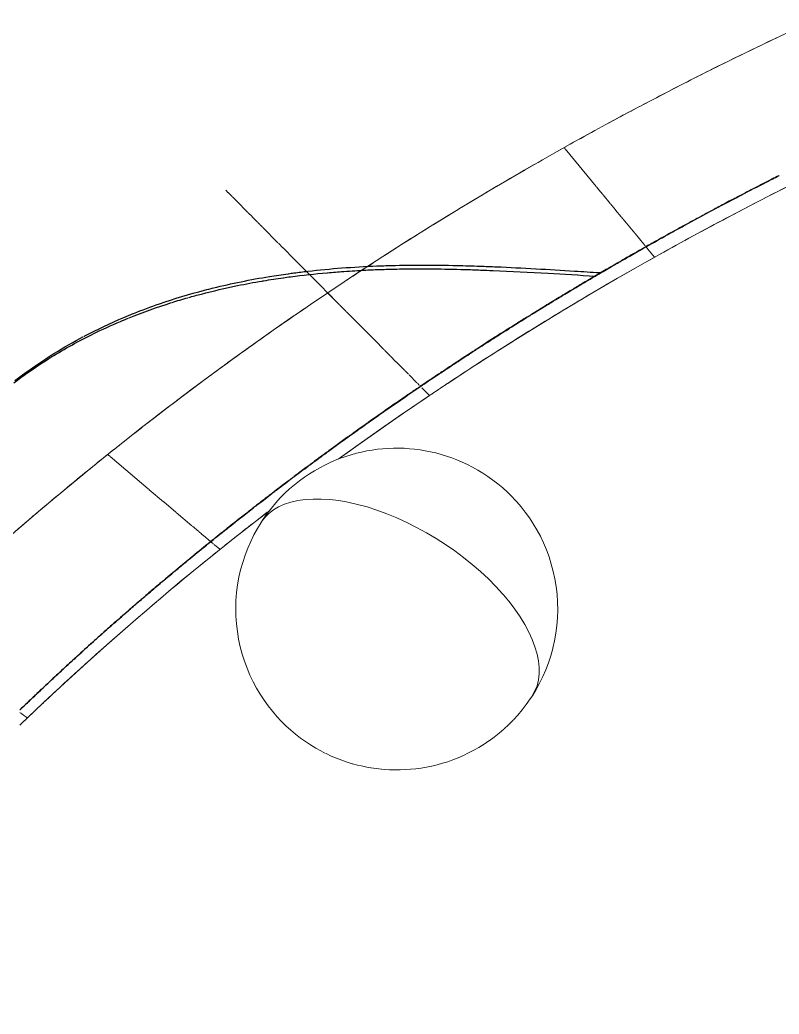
# Model space of a CAD drawing. Header units: millimetres. Extents: x -35445 to 232012, y -57203 to 42724.
# Drawn here: x 145956 to 156900, y 19925 to 34266 of the extents above; entities that cross this region are included whole.
import ezdxf

# ---------------------------------------------------------------- set-up
doc = ezdxf.new("R2010")
doc.units = ezdxf.units.MM

msp = doc.modelspace()

# ---------------------------------------------------------------- linework, layer by layer
at = {"color": 50, "lineweight": 9}
for p, q in [((156093, 33633), (156042, 33608)), ((154078, 32578), (153835, 32443)), ((153823, 32437), (153660, 32345)), ((153814, 32406), (153800, 32424)), ((153832, 32442), (153826, 32438)), ((154261, 31864), (153816, 32404)), ((152823, 31861), (152650, 31759)), ((154302, 31816), (154266, 31859)), ((148955, 31778), (148925, 31809)), ((149015, 31718), (148960, 31774)), ((149072, 31661), (149019, 31714)), ((154359, 31746), (154304, 31813)), ((154464, 31619), (154364, 31741)), ((149244, 31487), (149073, 31660)), ((154540, 31528), (154468, 31614)), ((149303, 31428), (149247, 31485)), ((149380, 31350), (149306, 31425)), ((154626, 31423), (154544, 31523)), ((154650, 31394), (154627, 31422)), ((149414, 31316), (149386, 31344)), ((149453, 31277), (149418, 31312)), ((149675, 31052), (149457, 31273)), ((151908, 31308), (151595, 31112)), ((154819, 31190), (154653, 31391)), ((154952, 31029), (154824, 31184)), ((149748, 30979), (149682, 31045)), ((154970, 31006), (154955, 31025)), ((154997, 30975), (154978, 30997)), ((149910, 30815), (149751, 30976)), ((151160, 30834), (150824, 30615)), ((155008, 30960), (155000, 30971)), ((150105, 30619), (149911, 30814)), ((150154, 30569), (150105, 30619)), ((150533, 30187), (150154, 30569)), ((150633, 30489), (150393, 30329)), ((150630, 30487), (150620, 30481)), ((150393, 30329), (150145, 30161)), ((150393, 30329), (150533, 30187)), ((150533, 30187), (150393, 30329)), ((150533, 30187), (150564, 30156)), ((150564, 30156), (150533, 30187)), ((150564, 30156), (150533, 30187)), ((150567, 30153), (150661, 30058)), ((150661, 30058), (150567, 30153)), ((150661, 30058), (150567, 30153)), ((149911, 30000), (149609, 29790)), ((149922, 30008), (149905, 29996)), ((149932, 30015), (149926, 30010)), ((150664, 30055), (150711, 30007)), ((150711, 30007), (150664, 30055)), ((150711, 30007), (150664, 30055)), ((150712, 30006), (150836, 29881)), ((150836, 29881), (150712, 30006)), ((150836, 29881), (150712, 30006)), ((150837, 29880), (150960, 29757)), ((150960, 29757), (150837, 29880)), ((150960, 29757), (150837, 29880)), ((150962, 29755), (151138, 29577)), ((151138, 29577), (150962, 29755)), ((151138, 29577), (150962, 29755)), ((151142, 29573), (151203, 29512)), ((151203, 29512), (151142, 29573)), ((151203, 29512), (151142, 29573)), ((151205, 29510), (151214, 29500)), ((151214, 29500), (151205, 29510)), ((151214, 29500), (151205, 29510)), ((151216, 29498), (151293, 29421)), ((151293, 29421), (151216, 29498)), ((151293, 29421), (151216, 29498)), ((151297, 29417), (151377, 29336)), ((151377, 29336), (151297, 29417)), ((151377, 29336), (151297, 29417)), ((151381, 29332), (151504, 29208)), ((151504, 29208), (151381, 29332)), ((151504, 29208), (151381, 29332)), ((151509, 29203), (151557, 29154)), ((151557, 29154), (151509, 29203)), ((151557, 29154), (151509, 29203)), ((151567, 29145), (151679, 29032)), ((151679, 29032), (151567, 29145)), ((151679, 29032), (151567, 29145)), ((148573, 29041), (148519, 29001)), ((151686, 29024), (151712, 28998)), ((151712, 28998), (151686, 29024)), ((151712, 28998), (151686, 29024)), ((151720, 28990), (151729, 28981)), ((151729, 28981), (151720, 28990)), ((151729, 28981), (151720, 28990)), ((148215, 28773), (148205, 28765)), ((148216, 28773), (148209, 28768)), ((147916, 28544), (147844, 28488)), ((147251, 27971), (147221, 27997)), ((147805, 27503), (147257, 27966)), ((146959, 27785), (146892, 27730)), ((147818, 27492), (147805, 27502)), ((148027, 27314), (147821, 27489)), ((148204, 27165), (148030, 27312)), ((148437, 26968), (148207, 27162)), ((148535, 26885), (148443, 26963)), ((148575, 26851), (148539, 26882)), ((148594, 26835), (148576, 26850)), ((148708, 26739), (148597, 26833)), ((148720, 26728), (148714, 26733)), ((148729, 26721), (148723, 26726)), ((148744, 26708), (148735, 26716)), ((148756, 26698), (148748, 26705)), ((145964, 24270), (145957, 24275)), ((146024, 24227), (145969, 24267)), ((146044, 24213), (146029, 24224))]:
    msp.add_line(p, q, dxfattribs=at)
at = {"color": 254, "lineweight": 9}
for p, q in [((155985, 31325), (156151, 31413)), ((155105, 30843), (155008, 30960)), ((151861, 28848), (152121, 29021)), ((151750, 28960), (151861, 28848)), ((151861, 28848), (151750, 28960)), ((151861, 28848), (151750, 28960)), ((150545, 27928), (150744, 28072)), ((153356, 26998), (153352, 27005)), ((148837, 26630), (148762, 26693)), ((153640, 25204), (153663, 25309)), ((153610, 25095), (153639, 25201)), ((146302, 24423), (146597, 24698)), ((145959, 24097), (146185, 24312)), ((153072, 24170), (153133, 24237)), ((146065, 24198), (146044, 24213)), ((152938, 24041), (153001, 24099)), ((153001, 24099), (153068, 24166)), ((152863, 23976), (152933, 24035)), ((152647, 23818), (152716, 23865)), ((150295, 23721), (150364, 23686)), ((150672, 23561), (150748, 23537)), ((150753, 23536), (150825, 23517)), ((150825, 23517), (150874, 23505)), ((150878, 23504), (150901, 23499)), ((151818, 23487), (151892, 23503))]:
    msp.add_line(p, q, dxfattribs=at)
at = {"color": 50, "lineweight": 9}
for points in [[(157130, 34134, 0), (157119, 34128, 0), (156677, 33918, 0), (156237, 33705, 0), (156093, 33634, 0)], [(156038, 33606, 0), (155800, 33487, 0), (155366, 33266, 0), (155331, 33248, 0)], [(155325, 33245, 0), (154935, 33041, 0), (154891, 33018, 0)], [(154890, 33017, 0), (154507, 32813, 0), (154084, 32582, 0)], [(153659, 32344, 0), (153240, 32105, 0), (152825, 31863, 0)], [(152648, 31758, 0), (152410, 31615, 0), (152292, 31543, 0)], [(152290, 31542, 0), (152000, 31365, 0), (151913, 31311, 0)], [(151594, 31111, 0), (151190, 30854, 0), (151165, 30837, 0)], [(150824, 30615, 0), (150790, 30593, 0), (150637, 30492, 0)], [(150145, 30161, 0), (149999, 30061, 0), (149920, 30007, 0)], [(149607, 29788, 0), (149223, 29516, 0), (148955, 29322, 0)], [(148954, 29321, 0), (148839, 29238, 0), (148512, 28996, 0)], [(148508, 28993, 0), (148460, 28957, 0), (148221, 28777, 0)], [(148203, 28763, 0), (148084, 28673, 0), (147918, 28545, 0)], [(147838, 28483, 0), (147711, 28385, 0), (147343, 28094, 0), (147313, 28070, 0)], [(147311, 28069, 0), (146978, 27801, 0), (146960, 27786, 0)], [(146891, 27730, 0), (146617, 27504, 0), (146429, 27347, 0)], [(146425, 27343, 0), (146259, 27204, 0), (145906, 26900, 0)]]:
    msp.add_polyline3d(points, dxfattribs=at)
at = {"color": 254, "lineweight": 9}
for points in [[(156155, 31415, 0), (156187, 31432, 0), (156597, 31646, 0), (157011, 31856, 0), (157427, 32063, 0), (157479, 32089, 0)], [(154092, 30259, 0), (154176, 30308, 0), (154572, 30540, 0), (154971, 30768, 0), (155374, 30993, 0), (155779, 31214, 0), (155985, 31324, 0)], [(152620, 29348, 0), (153004, 29593, 0), (153392, 29835, 0), (153782, 30073, 0), (154091, 30258, 0)], [(152123, 29023, 0), (152239, 29100, 0), (152617, 29346, 0)], [(151280, 28451, 0), (151486, 28593, 0), (151861, 28848, 0)], [(150746, 28074, 0), (151114, 28335, 0), (151278, 28450, 0)], [(153242, 27164, 0), (153181, 27242, 0), (153118, 27316, 0), (153086, 27350, 0)], [(149009, 26762, 0), (149307, 26997, 0), (149558, 27191, 0)], [(153351, 27007, 0), (153301, 27083, 0), (153242, 27164, 0)], [(153504, 26721, 0), (153459, 26817, 0), (153409, 26909, 0), (153356, 26998, 0)], [(146599, 24700, 0), (146925, 24997, 0), (147254, 25292, 0), (147587, 25583, 0), (147924, 25872, 0), (148264, 26158, 0), (148608, 26440, 0), (148956, 26720, 0), (149006, 26760, 0)], [(153617, 26417, 0), (153584, 26521, 0), (153546, 26623, 0), (153504, 26721, 0)], [(153686, 26091, 0), (153668, 26202, 0), (153645, 26310, 0), (153617, 26417, 0)], [(153697, 25530, 0), (153706, 25643, 0), (153709, 25755, 0), (153707, 25868, 0), (153699, 25980, 0), (153686, 26091, 0)], [(153167, 25654, 0), (153091, 25765, 0), (153007, 25876, 0), (152966, 25926, 0)], [(153411, 25119, 0), (153381, 25222, 0), (153342, 25327, 0), (153293, 25435, 0), (153234, 25544, 0), (153167, 25654, 0)], [(153663, 25309, 0), (153683, 25419, 0), (153697, 25530, 0)], [(153342, 24514, 0), (153381, 24586, 0), (153411, 24662, 0), (153431, 24745, 0), (153441, 24832, 0), (153441, 24924, 0), (153431, 25020, 0), (153411, 25119, 0)], [(153344, 24518, 0), (153398, 24606, 0), (153448, 24698, 0), (153494, 24793, 0), (153537, 24891, 0), (153575, 24992, 0), (153610, 25095, 0)], [(146189, 24317, 0), (146277, 24400, 0), (146299, 24420, 0)], [(153133, 24237, 0), (153195, 24312, 0), (153256, 24390, 0)], [(153256, 24390, 0), (153314, 24472, 0), (153344, 24518, 0)], [(152720, 23867, 0), (152792, 23920, 0), (152863, 23976, 0)], [(150018, 23896, 0), (150074, 23855, 0), (150147, 23807, 0)], [(150147, 23807, 0), (150221, 23762, 0), (150295, 23721, 0)], [(152500, 23730, 0), (152574, 23773, 0), (152647, 23818, 0)], [(150370, 23683, 0), (150445, 23648, 0), (150521, 23616, 0)], [(152350, 23656, 0), (152425, 23692, 0), (152500, 23730, 0)], [(150521, 23616, 0), (150596, 23587, 0), (150672, 23561, 0)], [(151894, 23503, 0), (151971, 23521, 0), (152047, 23543, 0), (152123, 23566, 0)], [(152123, 23566, 0), (152199, 23593, 0), (152274, 23623, 0), (152350, 23656, 0)], [(150901, 23499, 0), (150977, 23484, 0), (151054, 23472, 0), (151130, 23462, 0), (151206, 23454, 0)], [(151206, 23454, 0), (151283, 23450, 0), (151359, 23447, 0)], [(151359, 23447, 0), (151436, 23448, 0), (151512, 23451, 0), (151589, 23456, 0), (151665, 23464, 0)], [(151665, 23464, 0), (151742, 23474, 0), (151818, 23487, 0)]]:
    msp.add_polyline3d(points, dxfattribs=at)
at = {"color": 30, "lineweight": 9}
for points in [[(151265, 28085, 0), (151188, 28080, 0), (151112, 28072, 0), (151036, 28061, 0), (150959, 28048, 0), (150883, 28033, 0), (150807, 28014, 0), (150730, 27993, 0), (150654, 27969, 0), (150579, 27942, 0), (150503, 27913, 0), (150427, 27880, 0), (150352, 27844, 0), (150278, 27805, 0), (150204, 27763, 0), (150130, 27717, 0), (150057, 27668, 0), (149985, 27616, 0), (149914, 27560, 0), (149845, 27500, 0), (149776, 27437, 0), (149710, 27370, 0), (149645, 27299, 0), (149582, 27224, 0), (149521, 27145, 0), (149463, 27063, 0), (149433, 27017, 0)], [(153086, 27350, 0), (153052, 27386, 0), (152985, 27452, 0), (152916, 27514, 0), (152846, 27573, 0), (152775, 27629, 0), (152703, 27680, 0), (152630, 27728, 0), (152556, 27773, 0), (152482, 27815, 0), (152407, 27853, 0), (152332, 27888, 0), (152257, 27920, 0), (152181, 27949, 0), (152105, 27975, 0), (152029, 27998, 0), (151953, 28019, 0), (151876, 28036, 0), (151800, 28052, 0), (151724, 28064, 0), (151647, 28074, 0), (151571, 28081, 0), (151494, 28086, 0), (151418, 28088, 0), (151341, 28088, 0), (151265, 28085, 0)], [(149436, 27021, 0), (149485, 27086, 0), (149543, 27145, 0), (149610, 27197, 0), (149686, 27242, 0), (149770, 27279, 0), (149863, 27310, 0), (149962, 27333, 0), (150069, 27348, 0), (150182, 27355, 0), (150300, 27355, 0), (150425, 27347, 0), (150553, 27332, 0), (150686, 27308, 0), (150823, 27278, 0), (150962, 27240, 0), (151103, 27194, 0), (151245, 27142, 0), (151389, 27083, 0)], [(149433, 27017, 0), (149380, 26929, 0), (149330, 26838, 0), (149283, 26743, 0), (149240, 26645, 0), (149202, 26544, 0), (149168, 26440, 0), (149138, 26334, 0), (149114, 26226, 0), (149094, 26116, 0), (149080, 26005, 0), (149071, 25893, 0), (149068, 25780, 0), (149070, 25668, 0), (149078, 25556, 0), (149091, 25444, 0), (149109, 25334, 0), (149132, 25225, 0), (149161, 25119, 0), (149194, 25015, 0), (149231, 24913, 0), (149273, 24814, 0), (149319, 24719, 0), (149368, 24627, 0), (149421, 24538, 0), (149477, 24453, 0), (149535, 24371, 0), (149596, 24294, 0), (149660, 24220, 0), (149725, 24150, 0), (149792, 24084, 0), (149861, 24021, 0), (149931, 23962, 0), (150002, 23907, 0), (150018, 23896, 0)], [(152965, 25928, 0), (152915, 25986, 0), (152815, 26095, 0), (152709, 26203, 0), (152596, 26309, 0), (152477, 26411, 0), (152353, 26511, 0), (152224, 26607, 0), (152091, 26699, 0), (151955, 26787, 0), (151816, 26869, 0), (151674, 26946, 0), (151532, 27018, 0), (151389, 27083, 0)]]:
    msp.add_polyline3d(points, dxfattribs=at)
at = {"color": 50, "lineweight": 9}
for start_param, end_param in [(2.081127, 2.112616), (2.112689, 2.121132), (2.121268, 2.130917), (2.131059, 2.140365), (2.140477, 2.147105), (2.147216, 2.167524), (2.167803, 2.194266), (2.194268, 2.224229), (2.224298, 2.244029), (2.244029, 2.249345), (2.249778, 2.262087), (2.262087, 2.267782), (2.268658, 2.294263), (2.294278, 2.296905), (2.296953, 2.30488), (2.306386, 2.314786), (2.315038, 2.324881), (2.324966, 2.331986), (2.332099, 2.340272), (2.340359, 2.357856), (2.357933, 2.371156), (2.371176, 2.374384), (2.374526, 2.38656)]:
    msp.add_ellipse((181219, -765), major_axis=(48731, 0), ratio=0.823831, start_param=start_param, end_param=end_param, dxfattribs=at)
at = {"color": 254, "lineweight": 9}
for start_param, end_param in [(2.107807, 2.141387), (2.141434, 2.166537), (2.166537, 2.195051), (2.19512, 2.211099), (2.211137, 2.227943), (2.227986, 2.248501), (2.248565, 2.25566), (2.25566, 2.292422), (2.322611, 2.328355), (2.328393, 2.337965), (2.338102, 2.344784), (2.344784, 2.422547), (2.422615, 2.426139), (2.426238, 2.43379)]:
    msp.add_ellipse((181219, -765), major_axis=(46411, 0), ratio=0.823831, start_param=start_param, end_param=end_param, dxfattribs=at)
at = {"color": 252, "lineweight": 9}
msp.add_ellipse((181219, -765), major_axis=(48731, 0), ratio=0.823831, start_param=2.582873, end_param=4.642749, dxfattribs=at)
at = {"color": 10, "lineweight": 25}
for points, knots in [([(156899, 32019), (156898, 32019), (156865, 32002), (156832, 31985), (156800, 31969)], [0.758879618, 0.758879618, 0.758879618, 0.758879618, 0.7589041096, 0.7596333554, 0.7596333554, 0.7596333554, 0.7596333554]), ([(156291, 31706), (156311, 31717), (156452, 31790), (156621, 31878), (156770, 31954), (156798, 31969)], [0.177618228, 0.177618228, 0.177618228, 0.177618228, 0.178082192, 0.180821918, 0.181459739, 0.181459739, 0.181459739, 0.181459739]), ([(156761, 31949), (156686, 31911), (156584, 31859), (156482, 31806), (156454, 31791)], [0.759930545, 0.759930545, 0.759930545, 0.759930545, 0.761643836, 0.762285041, 0.762285041, 0.762285041, 0.762285041]), ([(155621, 31348), (155627, 31351), (155750, 31418), (155972, 31538), (156191, 31654), (156290, 31706)], [0.172477758, 0.172477758, 0.172477758, 0.172477758, 0.17260274, 0.175342466, 0.177612369, 0.177612369, 0.177612369, 0.177612369]), ([(156290, 31705), (156254, 31687), (156152, 31633), (156050, 31579), (155984, 31543)], [0.763553733, 0.763553733, 0.763553733, 0.763553733, 0.764383562, 0.765926983, 0.765926983, 0.765926983, 0.765926983]), ([(155982, 31543), (155932, 31516), (155808, 31449), (155685, 31383), (155613, 31343)], [0.765935963, 0.765935963, 0.765935963, 0.765935963, 0.767123288, 0.768825392, 0.768825392, 0.768825392, 0.768825392]), ([(155612, 31343), (155568, 31319), (155417, 31236), (155266, 31153), (155160, 31093)], [0.768832015, 0.768832015, 0.768832015, 0.768832015, 0.769863014, 0.772407256, 0.772407256, 0.772407256, 0.772407256]), ([(155159, 31093), (155201, 31116), (155252, 31145), (155303, 31173), (155312, 31178)], [0.168875872, 0.168875872, 0.168875872, 0.168875872, 0.169863014, 0.17007022, 0.17007022, 0.17007022, 0.17007022]), ([(155041, 31027), (154958, 30980), (154856, 30922), (154755, 30865), (154737, 30854)], [0.773348126, 0.773348126, 0.773348126, 0.773348126, 0.775342466, 0.775788782, 0.775788782, 0.775788782, 0.775788782]), ([(154737, 30854), (154803, 30892), (154892, 30942), (154981, 30993), (155004, 31006)], [0.165549493, 0.165549493, 0.165549493, 0.165549493, 0.167123288, 0.167658334, 0.167658334, 0.167658334, 0.167658334]), ([(155159, 31093), (155151, 31088), (155115, 31068), (155079, 31048), (155051, 31032)], [0.7724128085, 0.7724128085, 0.7724128085, 0.7724128085, 0.7726027397, 0.7732749394, 0.7732749394, 0.7732749394, 0.7732749394]), ([(154508, 30722), (154535, 30738), (154611, 30782), (154686, 30825), (154735, 30853)], [0.163732476, 0.163732476, 0.163732476, 0.163732476, 0.164383562, 0.165535409, 0.165535409, 0.165535409, 0.165535409]), ([(154462, 30695), (154459, 30694), (154441, 30683), (154422, 30672), (154407, 30664)], [0.7780070743, 0.7780070743, 0.7780070743, 0.7780070743, 0.7780821918, 0.7784527694, 0.7784527694, 0.7784527694, 0.7784527694]), ([(149754, 30547), (149789, 30552), (149996, 30580), (150208, 30603), (150387, 30619)], [0.93243281, 0.93243281, 0.93243281, 0.93243281, 0.93421155, 0.94291657, 0.94291657, 0.94291657, 0.94291657]), ([(149827, 30605), (149854, 30609), (149881, 30613), (149907, 30616), (149907, 30616)], [0.932491116, 0.932491116, 0.932491116, 0.932491116, 0.933832248, 0.933834307, 0.933834307, 0.933834307, 0.933834307]), ([(153370, 30041), (153437, 30082), (153531, 30140), (153627, 30199), (153654, 30215)], [1.154492135, 1.154492135, 1.154492135, 1.154492135, 1.156164384, 1.156806567, 1.156806567, 1.156806567, 1.156806567]), ([(153654, 30215), (153587, 30174), (153519, 30132), (153450, 30090), (153448, 30089)], [0.784641682, 0.784641682, 0.784641682, 0.784641682, 0.78630137, 0.786360583, 0.786360583, 0.786360583, 0.786360583]), ([(152067, 29205), (152135, 29250), (152277, 29345), (152421, 29438), (152495, 29487)], [1.143431309, 1.143431309, 1.143431309, 1.143431309, 1.145205479, 1.147128082, 1.147128082, 1.147128082, 1.147128082]), ([(152495, 29487), (152494, 29486), (152386, 29416), (152243, 29322), (152103, 29229), (152067, 29205)], [0.794471662, 0.794471662, 0.794471662, 0.794471662, 0.794520548, 0.797260274, 0.798219328, 0.798219328, 0.798219328, 0.798219328]), ([(151867, 29072), (151897, 29092), (151935, 29118), (151974, 29144), (151984, 29150)], [1.141686171, 1.141686171, 1.141686171, 1.141686171, 1.142465753, 1.142706202, 1.142706202, 1.142706202, 1.142706202]), ([(150513, 28124), (150467, 28091), (150345, 28002), (150224, 27913), (150149, 27857)], [0.812409435, 0.812409435, 0.812409435, 0.812409435, 0.81369863, 0.815887279, 0.815887279, 0.815887279, 0.815887279]), ([(150262, 27941), (150322, 27985), (150407, 28047), (150492, 28110), (150517, 28128)], [1.127074284, 1.127074284, 1.127074284, 1.127074284, 1.128767123, 1.129474255, 1.129474255, 1.129474255, 1.129474255]), ([(150149, 27857), (150150, 27858), (150188, 27886), (150225, 27914), (150262, 27941)], [1.125995803, 1.125995803, 1.125995803, 1.125995803, 1.126027397, 1.127066717, 1.127066717, 1.127066717, 1.127066717])]:
    msp.add_open_spline(points, degree=3, knots=knots, dxfattribs=at)
for points in [[(156800, 31969), (156833, 31986), (156866, 32003), (156899, 32019)], [(156798, 31968), (156787, 31962), (156775, 31956), (156763, 31950)], [(156449, 31789), (156397, 31761), (156345, 31734), (156293, 31707)], [(155466, 31263), (155515, 31290), (155563, 31316), (155612, 31343)], [(155613, 31343), (155615, 31345), (155617, 31346), (155619, 31347)], [(155313, 31178), (155363, 31207), (155414, 31235), (155466, 31263)], [(155004, 31006), (155016, 31013), (155028, 31019), (155040, 31026)], [(155047, 31030), (155084, 31051), (155121, 31071), (155158, 31092)], [(154735, 30853), (154659, 30810), (154584, 30766), (154508, 30722)], [(150109, 30641), (150431, 30678), (150762, 30703), (151102, 30717)], [(154362, 30637), (154395, 30656), (154428, 30676), (154462, 30695)], [(154462, 30696), (154476, 30703), (154489, 30711), (154502, 30719)], [(154502, 30719), (154490, 30712), (154478, 30705), (154466, 30698)], [(148746, 30400), (149008, 30464), (149278, 30519), (149555, 30565)], [(149557, 30565), (149645, 30579), (149733, 30592), (149823, 30605)], [(149908, 30616), (149974, 30625), (150040, 30633), (150106, 30641)], [(150389, 30619), (150467, 30626), (150545, 30633), (150624, 30638)], [(150628, 30638), (150732, 30646), (150837, 30652), (150943, 30657)], [(150945, 30657), (150980, 30659), (151015, 30661), (151051, 30662)], [(149448, 30499), (149453, 30500), (149459, 30501), (149464, 30502)], [(149470, 30503), (149563, 30519), (149657, 30533), (149752, 30546)], [(153443, 30086), (153421, 30072), (153399, 30059), (153377, 30045)], [(152041, 29188), (151998, 29160), (151955, 29131), (151912, 29102)], [(151985, 29151), (152010, 29168), (152036, 29185), (152062, 29202)], [(152062, 29202), (152055, 29198), (152049, 29193), (152042, 29189)], [(151906, 29098), (151893, 29089), (151880, 29081), (151868, 29072)], [(150113, 27830), (150124, 27839), (150136, 27847), (150147, 27856)], [(150147, 27856), (150136, 27847), (150124, 27839), (150113, 27830)]]:
    msp.add_open_spline(points, degree=3, dxfattribs=at)
at = {"color": 255, "lineweight": 25}
for points in [[(155040, 31026), (155042, 31027), (155044, 31029), (155047, 31030)], [(155051, 31032), (155048, 31030), (155044, 31029), (155041, 31027)], [(151104, 30717), (151136, 30718), (151167, 30719), (151198, 30720)], [(152262, 30723), (152370, 30721), (152478, 30718), (152587, 30714)], [(151603, 30675), (151705, 30675), (151808, 30675), (151912, 30674)], [(151915, 30674), (152064, 30673), (152215, 30670), (152368, 30666)], [(153397, 30676), (153580, 30666), (153765, 30655), (153952, 30643)], [(154175, 30528), (154232, 30562), (154261, 30579), (154248, 30570)], [(154407, 30664), (154343, 30626), (154279, 30588), (154215, 30551)], [(154248, 30570), (154286, 30592), (154324, 30615), (154362, 30637)], [(154313, 30620), (154318, 30619), (154324, 30619), (154329, 30619)], [(149095, 30433), (149211, 30457), (149329, 30479), (149448, 30499)], [(148386, 30261), (148417, 30270), (148447, 30278), (148478, 30287)], [(153680, 30231), (153750, 30273), (153820, 30315), (153885, 30355)], [(147530, 29968), (147729, 30048), (147933, 30122), (148144, 30188)], [(147594, 30031), (147717, 30080), (147843, 30127), (147970, 30171)], [(148149, 30190), (148224, 30214), (148300, 30236), (148377, 30258)], [(153654, 30215), (153661, 30219), (153669, 30224), (153676, 30229)], [(153676, 30229), (153669, 30224), (153661, 30219), (153654, 30215)], [(153293, 29993), (153316, 30007), (153338, 30021), (153361, 30035)], [(153361, 30035), (153339, 30021), (153316, 30007), (153293, 29993)], [(153377, 30045), (153372, 30042), (153367, 30039), (153361, 30035)], [(153361, 30035), (153364, 30037), (153367, 30039), (153370, 30041)], [(146412, 29404), (146603, 29522), (146802, 29633), (147009, 29735)], [(146446, 29453), (146585, 29539), (146728, 29621), (146875, 29699)], [(146881, 29702), (146883, 29703), (146885, 29704), (146887, 29705)], [(153015, 29819), (152949, 29778), (152883, 29736), (152817, 29694)], [(152504, 29492), (152516, 29500), (152528, 29508), (152540, 29516)], [(151771, 29007), (151721, 28973), (151671, 28939), (151621, 28905)], [(151657, 28930), (151727, 28977), (151797, 29024), (151867, 29072)], [(150761, 28304), (150748, 28294), (150735, 28285), (150722, 28276)], [(149911, 27680), (149978, 27730), (150045, 27780), (150113, 27830)], [(149908, 27677), (149886, 27660), (149864, 27644), (149842, 27628)], [(149337, 27240), (149347, 27248), (149358, 27256), (149368, 27264)], [(149368, 27264), (149358, 27256), (149347, 27248), (149337, 27240)], [(149369, 27265), (149377, 27271), (149386, 27278), (149394, 27284)], [(148211, 26333), (148176, 26304), (148142, 26275), (148108, 26246)], [(147885, 26058), (147862, 26039), (147839, 26019), (147816, 26000)], [(146577, 24899), (146514, 24841), (146452, 24783), (146390, 24725)], [(146390, 24725), (146450, 24781), (146511, 24837), (146572, 24894)]]:
    msp.add_open_spline(points, degree=3, dxfattribs=at)
for points, knots in [([(151203, 30720), (151239, 30722), (151582, 30732), (151935, 30731), (152257, 30723)], [0.95470975, 0.95470975, 0.95470975, 0.95470975, 0.95638741, 0.97065268, 0.97065268, 0.97065268, 0.97065268]), ([(152593, 30714), (152670, 30711), (152933, 30701), (153201, 30687), (153392, 30677)], [0.97556998, 0.97556998, 0.97556998, 0.97556998, 0.97894258, 0.98700029, 0.98700029, 0.98700029, 0.98700029]), ([(151051, 30662), (151121, 30665), (151302, 30671), (151485, 30674), (151598, 30675)], [0.953489238, 0.953489238, 0.953489238, 0.953489238, 0.956790001, 0.96192134, 0.96192134, 0.96192134, 0.96192134]), ([(148480, 30287), (148511, 30295), (148711, 30349), (148917, 30397), (149094, 30433)], [0.90993637, 0.90993637, 0.90993637, 0.90993637, 0.91163309, 0.92105094, 0.92105094, 0.92105094, 0.92105094]), ([(147971, 30172), (148181, 30244), (148437, 30321), (148701, 30388), (148742, 30399)], [0.89903259, 0.89903259, 0.89903259, 0.89903259, 0.91127708, 0.91351825, 0.91351825, 0.91351825, 0.91351825]), ([(153889, 30357), (153854, 30336), (153784, 30294), (153715, 30252), (153680, 30231)], [0.782689561, 0.782689561, 0.782689561, 0.782689561, 0.783561644, 0.784422719, 0.784422719, 0.784422719, 0.784422719]), ([(146891, 29707), (147073, 29803), (147304, 29912), (147543, 30011), (147589, 30029)], [0.87686719, 0.87686719, 0.87686719, 0.87686719, 0.88872192, 0.89147589, 0.89147589, 0.89147589, 0.89147589]), ([(153019, 29822), (153094, 29869), (153183, 29925), (153272, 29980), (153286, 29989)], [1.15156089, 1.15156089, 1.15156089, 1.15156089, 1.153424658, 1.153793051, 1.153793051, 1.153793051, 1.153793051]), ([(153286, 29989), (153234, 29957), (153145, 29901), (153056, 29845), (153019, 29822)], [0.78771566, 0.78771566, 0.78771566, 0.78771566, 0.789041096, 0.789975352, 0.789975352, 0.789975352, 0.789975352]), ([(147013, 29737), (147141, 29800), (147309, 29877), (147482, 29949), (147520, 29964)], [0.8808112, 0.8808112, 0.8808112, 0.8808112, 0.88905463, 0.89136995, 0.89136995, 0.89136995, 0.89136995]), ([(152812, 29691), (152811, 29690), (152707, 29624), (152605, 29558), (152504, 29492)], [0.791745351, 0.791745351, 0.791745351, 0.791745351, 0.791780822, 0.794398319, 0.794398319, 0.794398319, 0.794398319]), ([(152543, 29518), (152559, 29528), (152648, 29586), (152738, 29643), (152812, 29690)], [1.147530793, 1.147530793, 1.147530793, 1.147530793, 1.147945205, 1.149816743, 1.149816743, 1.149816743, 1.149816743]), ([(152817, 29694), (152850, 29715), (152915, 29756), (152980, 29797), (153013, 29818)], [1.149861427, 1.149861427, 1.149861427, 1.149861427, 1.150684932, 1.151509224, 1.151509224, 1.151509224, 1.151509224]), ([(146278, 29318), (146308, 29338), (146352, 29367), (146397, 29395), (146411, 29403)], [0.864349331, 0.864349331, 0.864349331, 0.864349331, 0.866476178, 0.867463268, 0.867463268, 0.867463268, 0.867463268]), ([(146328, 29378), (146357, 29397), (146396, 29421), (146434, 29446), (146444, 29452)], [0.864155074, 0.864155074, 0.864155074, 0.864155074, 0.866166753, 0.866855002, 0.866855002, 0.866855002, 0.866855002]), ([(151868, 29072), (151867, 29072), (151835, 29050), (151802, 29028), (151771, 29007)], [0.7999829794, 0.7999829794, 0.7999829794, 0.7999829794, 0.8, 0.8008452696, 0.8008452696, 0.8008452696, 0.8008452696]), ([(150847, 28365), (150909, 28409), (151071, 28525), (151328, 28704), (151525, 28839), (151619, 28904)], [1.132527657, 1.132527657, 1.132527657, 1.132527657, 1.134246575, 1.136986301, 1.139500987, 1.139500987, 1.139500987, 1.139500987]), ([(151619, 28903), (151599, 28890), (151516, 28833), (151433, 28776), (151370, 28733)], [0.802208757, 0.802208757, 0.802208757, 0.802208757, 0.802739726, 0.804456577, 0.804456577, 0.804456577, 0.804456577]), ([(151621, 28905), (151629, 28911), (151639, 28918), (151650, 28925), (151652, 28926)], [1.1395190499, 1.1395190499, 1.1395190499, 1.1395190499, 1.1397260274, 1.1397923455, 1.1397923455, 1.1397923455, 1.1397923455]), ([(151367, 28731), (151330, 28705), (151199, 28614), (151069, 28523), (150976, 28457)], [0.804483157, 0.804483157, 0.804483157, 0.804483157, 0.805479452, 0.808067885, 0.808067885, 0.808067885, 0.808067885]), ([(150974, 28455), (150969, 28452), (150927, 28422), (150884, 28392), (150847, 28365)], [0.808089165, 0.808089165, 0.808089165, 0.808089165, 0.808219178, 0.809271654, 0.809271654, 0.809271654, 0.809271654]), ([(150718, 28273), (150701, 28260), (150632, 28211), (150564, 28162), (150513, 28124)], [0.810475423, 0.810475423, 0.810475423, 0.810475423, 0.810958904, 0.812409435, 0.812409435, 0.812409435, 0.812409435]), ([(150521, 28131), (150593, 28183), (150673, 28241), (150755, 28299), (150764, 28306)], [1.129511619, 1.129511619, 1.129511619, 1.129511619, 1.131506849, 1.131767737, 1.131767737, 1.131767737, 1.131767737]), ([(150113, 27830), (150106, 27825), (150038, 27775), (149971, 27725), (149911, 27680)], [0.816237439, 0.816237439, 0.816237439, 0.816237439, 0.816438356, 0.818197539, 0.818197539, 0.818197539, 0.818197539]), ([(149840, 27625), (149830, 27618), (149749, 27557), (149668, 27495), (149596, 27440)], [0.818901807, 0.818901807, 0.818901807, 0.818901807, 0.819178082, 0.821309346, 0.821309346, 0.821309346, 0.821309346]), ([(149638, 27472), (149714, 27530), (149804, 27598), (149894, 27667), (149908, 27677)], [1.121047871, 1.121047871, 1.121047871, 1.121047871, 1.123287671, 1.123677413, 1.123677413, 1.123677413, 1.123677413]), ([(149592, 27437), (149573, 27422), (149498, 27365), (149424, 27307), (149369, 27264)], [0.821350949, 0.821350949, 0.821350949, 0.821350949, 0.821917808, 0.823594367, 0.823594367, 0.823594367, 0.823594367]), ([(149394, 27284), (149458, 27334), (149539, 27396), (149621, 27459), (149638, 27472)], [1.118640333, 1.118640333, 1.118640333, 1.118640333, 1.120547945, 1.121047871, 1.121047871, 1.121047871, 1.121047871]), ([(149114, 27065), (149179, 27117), (149252, 27174), (149325, 27231), (149332, 27236)], [1.11582473, 1.11582473, 1.11582473, 1.11582473, 1.117808219, 1.118020074, 1.118020074, 1.118020074, 1.118020074]), ([(149332, 27236), (149309, 27218), (149236, 27161), (149164, 27104), (149114, 27065)], [0.823962368, 0.823962368, 0.823962368, 0.823962368, 0.824657534, 0.826184747, 0.826184747, 0.826184747, 0.826184747]), ([(148571, 26630), (148638, 26684), (148793, 26810), (148974, 26954), (149087, 27044), (149111, 27063)], [1.110213949, 1.110213949, 1.110213949, 1.110213949, 1.112328767, 1.115068493, 1.115794975, 1.115794975, 1.115794975, 1.115794975]), ([(149111, 27063), (149073, 27033), (148960, 26943), (148848, 26853), (148774, 26794)], [0.826214855, 0.826214855, 0.826214855, 0.826214855, 0.82739726, 0.829717499, 0.829717499, 0.829717499, 0.829717499]), ([(148772, 26793), (148760, 26782), (148660, 26702), (148548, 26611), (148449, 26530), (148436, 26519)], [0.82973573, 0.82973573, 0.82973573, 0.82973573, 0.830136986, 0.832876712, 0.833315459, 0.833315459, 0.833315459, 0.833315459]), ([(148108, 26246), (148157, 26287), (148290, 26399), (148444, 26526), (148549, 26611), (148567, 26626)], [1.105246932, 1.105246932, 1.105246932, 1.105246932, 1.106849315, 1.109589041, 1.110172278, 1.110172278, 1.110172278, 1.110172278]), ([(148433, 26516), (148363, 26458), (148289, 26397), (148215, 26336), (148211, 26333)], [0.833347037, 0.833347037, 0.833347037, 0.833347037, 0.835616438, 0.835754576, 0.835754576, 0.835754576, 0.835754576]), ([(148107, 26245), (148063, 26208), (147989, 26146), (147915, 26084), (147885, 26058)], [0.836899346, 0.836899346, 0.836899346, 0.836899346, 0.838356164, 0.839365883, 0.839365883, 0.839365883, 0.839365883]), ([(147815, 25998), (147877, 26052), (147973, 26133), (148071, 26215), (148104, 26244)], [1.102015844, 1.102015844, 1.102015844, 1.102015844, 1.104109589, 1.105212531, 1.105212531, 1.105212531, 1.105212531]), ([(146202, 24548), (146261, 24604), (146323, 24663), (146386, 24721), (146389, 24724)], [1.082602478, 1.082602478, 1.082602478, 1.082602478, 1.084931507, 1.085019745, 1.085019745, 1.085019745, 1.085019745]), ([(146389, 24724), (146384, 24719), (146321, 24660), (146259, 24601), (146202, 24548)], [0.857338044, 0.857338044, 0.857338044, 0.857338044, 0.857534247, 0.859779697, 0.859779697, 0.859779697, 0.859779697]), ([(145957, 24313), (145959, 24316), (146030, 24384), (146109, 24460), (146188, 24534), (146196, 24542)], [1.079345555, 1.079345555, 1.079345555, 1.079345555, 1.079452055, 1.082191781, 1.082527257, 1.082527257, 1.082527257, 1.082527257]), ([(146198, 24544), (146187, 24533), (146126, 24476), (146066, 24419), (146018, 24372)], [0.859829959, 0.859829959, 0.859829959, 0.859829959, 0.860273973, 0.862237498, 0.862237498, 0.862237498, 0.862237498]), ([(146018, 24372), (145999, 24354), (145978, 24334), (145958, 24315), (145957, 24313)], [0.8622374977, 0.8622374977, 0.8622374977, 0.8622374977, 0.8630136986, 0.8630688348, 0.8630688348, 0.8630688348, 0.8630688348])]:
    msp.add_open_spline(points, degree=3, knots=knots, dxfattribs=at)
at = {"color": 41, "lineweight": 25}
for points in [[(152368, 30666), (152443, 30664), (152519, 30661), (152595, 30658)], [(153571, 30611), (153794, 30599), (154019, 30585), (154248, 30570)], [(153952, 30643), (154072, 30636), (154192, 30628), (154313, 30620)], [(154031, 30442), (153984, 30414), (153937, 30386), (153889, 30357)], [(154036, 30445), (154091, 30478), (154139, 30507), (154175, 30528)], [(145870, 29031), (146002, 29131), (146138, 29227), (146278, 29318)], [(145884, 29062), (146027, 29173), (146175, 29278), (146328, 29378)], [(150847, 28365), (150818, 28345), (150789, 28324), (150761, 28304)], [(150764, 28306), (150792, 28326), (150819, 28345), (150847, 28365)], [(147531, 25754), (147583, 25799), (147635, 25844), (147687, 25889)], [(147169, 25436), (147173, 25439), (147177, 25442), (147180, 25445)]]:
    msp.add_open_spline(points, degree=3, dxfattribs=at)
for points, knots in [([(152601, 30658), (152659, 30656), (152977, 30644), (153301, 30627), (153570, 30611)], [0.97682755, 0.97682755, 0.97682755, 0.97682755, 0.97936846, 0.99063091, 0.99063091, 0.99063091, 0.99063091]), ([(154215, 30551), (154182, 30531), (154121, 30496), (154061, 30460), (154033, 30443)], [0.780019942, 0.780019942, 0.780019942, 0.780019942, 0.780821918, 0.781506612, 0.781506612, 0.781506612, 0.781506612]), ([(153885, 30355), (153893, 30359), (153946, 30391), (153995, 30421), (154034, 30444)], [1.158699179, 1.158699179, 1.158699179, 1.158699179, 1.15890411, 1.160066453, 1.160066453, 1.160066453, 1.160066453]), ([(147816, 26000), (147788, 25975), (147692, 25893), (147598, 25812), (147531, 25754)], [0.840139622, 0.840139622, 0.840139622, 0.840139622, 0.84109589, 0.843392913, 0.843392913, 0.843392913, 0.843392913]), ([(147692, 25893), (147713, 25911), (147754, 25946), (147795, 25982), (147815, 25998)], [1.100635013, 1.100635013, 1.100635013, 1.100635013, 1.101369863, 1.102015844, 1.102015844, 1.102015844, 1.102015844]), ([(147528, 25752), (147517, 25741), (147426, 25662), (147311, 25561), (147208, 25470), (147183, 25448)], [0.843427042, 0.843427042, 0.843427042, 0.843427042, 0.843835616, 0.846575342, 0.847486639, 0.847486639, 0.847486639, 0.847486639]), ([(147183, 25448), (147214, 25476), (147324, 25573), (147440, 25674), (147524, 25748), (147528, 25752)], [1.094768196, 1.094768196, 1.094768196, 1.094768196, 1.095890411, 1.098630137, 1.098782908, 1.098782908, 1.098782908, 1.098782908]), ([(146572, 24894), (146581, 24902), (146662, 24978), (146819, 25121), (147009, 25293), (147126, 25397), (147166, 25432)], [1.087342334, 1.087342334, 1.087342334, 1.087342334, 1.087671233, 1.090410959, 1.093150685, 1.094564949, 1.094564949, 1.094564949, 1.094564949]), ([(147180, 25445), (147130, 25401), (147004, 25288), (146865, 25163), (146777, 25082), (146762, 25069)], [0.847516845, 0.847516845, 0.847516845, 0.847516845, 0.849315068, 0.852054795, 0.852607344, 0.852607344, 0.852607344, 0.852607344]), ([(146760, 25067), (146702, 25014), (146641, 24958), (146581, 24902), (146577, 24899)], [0.852633224, 0.852633224, 0.852633224, 0.852633224, 0.854794521, 0.854922181, 0.854922181, 0.854922181, 0.854922181])]:
    msp.add_open_spline(points, degree=3, knots=knots, dxfattribs=at)

doc.saveas('drawing.dxf')
